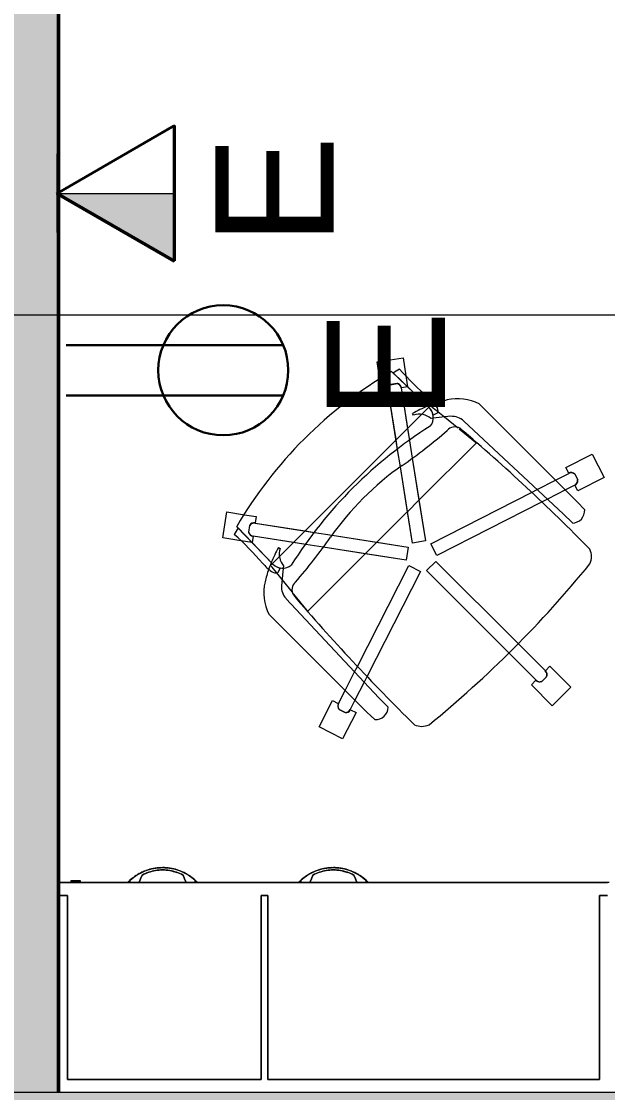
# Model space of a CAD drawing. Header units: inches. Extents: x 416 to 2283, y -56 to 1824.
# Drawn here: x 1671.6 to 1716.2, y 594 to 675.6 of the extents above; entities that cross this region are included whole.
import ezdxf

# ---------------------------------------------------------------- set-up
doc = ezdxf.new("R2010")
doc.units = ezdxf.units.IN
doc.header["$MEASUREMENT"] = 0
for name, color, linetype, lineweight in [('A-ANNO-NOTE', 131, 'Continuous', 13), ('A-AREA-IDEN', 2, 'Continuous', 9), ('A-WALL-PATT', 111, 'Continuous', 13), ('I-FURN', 30, 'Continuous', 9), ('I-FURN-PNLS', 30, 'Continuous', 9), ('I-WALL', 2, 'Continuous', 13), ('Orbis - Background_dwg', 8, 'Continuous', 9), ('Orbis_BB$0$A-Wall-Exst', 7, 'Continuous', 9)]:
    doc.layers.add(name, color=color, linetype=linetype, lineweight=lineweight)
doc.styles.add('Swis721 Lt BT', font='swissl.ttf', dxfattribs={"height": 9})

# ---------------------------------------------------------------- blocks, each defined once
blk = doc.blocks.new('Zira Wksta 11 - Type 3-V9-Level XX  POWER _ SIGNAL')
at = {"layer": 'I-FURN'}
for p, q in [((-48.625, -37.173), (-46.843, -36.265)), ((-48.625, -37.173), (-46.843, -36.265)), ((-46.843, -36.265), (-45.821, -38.27)), ((-46.843, -36.265), (-45.821, -38.27)), ((-47.603, -39.178), (-48.625, -37.173)), ((-47.603, -39.178), (-48.625, -37.173)), ((-52.451, -45.765), (-44.998, -38.312)), ((-46.658, -38.264), (-47.116, -38.498)), ((-46.658, -38.264), (-47.116, -38.498)), ((-47.105, -38.504), (-46.66, -38.277)), ((-47.105, -38.504), (-46.66, -38.277)), ((-45.821, -38.27), (-46.252, -38.49)), ((-45.821, -38.27), (-46.252, -38.49)), ((-44.998, -38.312), (-44.387, -37.742)), ((-47.173, -38.959), (-47.603, -39.178)), ((-47.173, -38.959), (-47.603, -39.178)), ((-46.645, -39.959), (-47.158, -38.951)), ((-46.645, -39.959), (-47.158, -38.951)), ((-46.267, -38.497), (-45.901, -39.215)), ((-46.267, -38.497), (-45.901, -39.215)), ((-43.38, -38.682), (-44.087, -39.389)), ((-32.47, -40.385), (-30.879, -38.794)), ((-32.47, -40.385), (-30.879, -38.794)), ((-30.879, -38.794), (-29.465, -40.208)), ((-30.879, -38.794), (-29.465, -40.208)), ((-44.087, -39.389), (-51.143, -46.943)), ((-45.93, -41.361), (-46.645, -39.959)), ((-45.93, -41.361), (-46.645, -39.959)), ((-45.901, -39.215), (-45.204, -40.584)), ((-45.901, -39.215), (-45.204, -40.584)), ((-45.204, -40.584), (-44.974, -41.035)), ((-45.204, -40.584), (-44.974, -41.035)), ((-34.216, -42.838), (-32.117, -40.738)), ((-34.216, -42.838), (-32.117, -40.738)), ((-32.129, -40.726), (-32.47, -40.385)), ((-32.129, -40.726), (-32.47, -40.385)), ((-31.675, -40.65), (-31.321, -41.004)), ((-31.675, -40.65), (-31.321, -41.004)), ((-31.309, -41.001), (-31.673, -40.638)), ((-31.309, -41.001), (-31.673, -40.638)), ((-29.465, -40.208), (-31.056, -41.799)), ((-29.465, -40.208), (-31.056, -41.799)), ((-45.711, -41.792), (-45.93, -41.361)), ((-45.711, -41.792), (-45.93, -41.361)), ((-44.974, -41.035), (-40.911, -49.009)), ((-44.974, -41.035), (-40.911, -49.009)), ((-31.41, -41.445), (-33.509, -43.545)), ((-31.41, -41.445), (-33.509, -43.545)), ((-31.056, -41.799), (-31.398, -41.457)), ((-31.056, -41.799), (-31.398, -41.457)), ((-41.802, -49.463), (-45.711, -41.792)), ((-41.802, -49.463), (-45.711, -41.792)), ((-40.459, -49.081), (-34.216, -42.838)), ((-40.459, -49.081), (-34.216, -42.838)), ((-33.509, -43.545), (-39.752, -49.788)), ((-33.509, -43.545), (-39.752, -49.788)), ((-50.553, -47.299), (-49.539, -46.046)), ((-49.539, -46.046), (-49.491, -45.987)), ((-49.488, -45.99), (-45.116, -50.363)), ((-51.506, -47.929), (-51.363, -49.278)), ((-51.454, -48.412), (-50.671, -47.444)), ((-50.671, -47.444), (-50.623, -47.384)), ((-51.86, -48.913), (-51.454, -48.412)), ((-51.77, -48.923), (-51.602, -49.285)), ((-54.91, -52.442), (-52.175, -49.592)), ((-52.175, -49.592), (-54.807, -52.334)), ((-52.323, -49.484), (-52.217, -49.353)), ((-52.241, -49.566), (-52.293, -49.514)), ((-52.21, -49.345), (-51.889, -48.948)), ((-51.645, -50.162), (-52.181, -49.627)), ((-51.363, -49.278), (-51.346, -49.436)), ((-40.911, -49.009), (-41.802, -49.463)), ((-40.911, -49.009), (-41.802, -49.463)), ((-39.752, -49.788), (-40.459, -49.081)), ((-39.752, -49.788), (-40.459, -49.081)), ((-50.579, -51.228), (-51.645, -50.162)), ((-48.322, -50.87), (-42.009, -49.871)), ((-48.322, -50.87), (-45.116, -50.363)), ((-45.116, -50.363), (-42.009, -49.871)), ((-45.116, -50.363), (-44.241, -51.237)), ((-42.009, -49.871), (-41.853, -50.858)), ((-42.009, -49.871), (-41.853, -50.858)), ((-40.134, -51.13), (-39.68, -50.239)), ((-40.134, -51.13), (-39.68, -50.239)), ((-39.68, -50.239), (-31.707, -54.302)), ((-39.68, -50.239), (-31.707, -54.302)), ((-55.962, -51.574), (-54.585, -51.356)), ((-55.962, -51.574), (-54.585, -51.356)), ((-54.585, -51.356), (-53.74, -51.222)), ((-54.585, -51.356), (-53.74, -51.222)), ((-53.74, -51.223), (-53.665, -51.699)), ((-53.74, -51.223), (-53.665, -51.699)), ((-53.662, -51.716), (-49.632, -51.078)), ((-53.662, -51.716), (-50.579, -51.228)), ((-51.598, -50.77), (-51.714, -50.851)), ((-50.579, -51.228), (-49.632, -51.078)), ((-49.727, -52.08), (-50.579, -51.228)), ((-49.632, -51.078), (-48.322, -50.87)), ((-49.632, -51.078), (-48.322, -50.87)), ((-41.853, -50.858), (-47.646, -51.776)), ((-44.241, -51.237), (-47.646, -51.776)), ((-41.853, -50.858), (-44.241, -51.237)), ((-44.205, -51.273), (-41.945, -53.534)), ((-42.447, -56.975), (-41.53, -51.182)), ((-41.908, -53.57), (-41.53, -51.182)), ((-40.542, -51.338), (-41.542, -57.651)), ((-41.53, -51.182), (-40.542, -51.338)), ((-41.53, -51.182), (-40.542, -51.338)), ((-40.542, -51.338), (-41.034, -54.444)), ((-32.463, -55.039), (-40.134, -51.13)), ((-32.463, -55.039), (-40.134, -51.13)), ((-55.65, -53.55), (-55.962, -51.574)), ((-55.65, -53.55), (-55.962, -51.574)), ((-54.004, -52.016), (-53.924, -52.524)), ((-54.004, -52.016), (-53.924, -52.524)), ((-53.915, -52.516), (-53.993, -52.022)), ((-53.915, -52.516), (-53.993, -52.022)), ((-48.985, -51.988), (-53.505, -52.704)), ((-49.727, -52.105), (-53.505, -52.704)), ((-48.985, -51.988), (-49.705, -52.102)), ((-42.806, -59.002), (-49.705, -52.102)), ((-47.646, -51.776), (-48.985, -51.988)), ((-47.646, -51.776), (-48.985, -51.988)), ((-53.503, -52.721), (-53.427, -53.198)), ((-53.503, -52.721), (-53.427, -53.198)), ((-30.06, -53.416), (-29.353, -52.709)), ((-54.321, -53.339), (-55.65, -53.55)), ((-54.321, -53.339), (-55.65, -53.55)), ((-53.427, -53.198), (-54.321, -53.339)), ((-53.427, -53.198), (-54.321, -53.339)), ((-42.447, -56.975), (-41.908, -53.57)), ((-41.908, -53.57), (-41.034, -54.444)), ((-37.614, -60.472), (-30.06, -53.416)), ((-28.414, -53.716), (-28.984, -54.327)), ((-41.034, -54.444), (-41.542, -57.651)), ((-41.034, -54.444), (-36.661, -58.817)), ((-28.984, -54.327), (-36.436, -61.78)), ((-31.707, -54.302), (-31.255, -54.532)), ((-31.707, -54.302), (-31.255, -54.532)), ((-31.255, -54.532), (-29.886, -55.23)), ((-31.255, -54.532), (-29.886, -55.23)), ((-16.173, -54.395), (-16, -54.395)), ((-16, -54.388), (-16.167, -54.388)), ((-16, -54.271), (-16, -54.217)), ((-16, -54.217), (-16, -54.261)), ((-16, -54.261), (-16, -54.363)), ((-16, -54.363), (-16, -54.271)), ((-16, -54.395), (-16, -54.363)), ((-16, -54.363), (-16, -54.388)), ((-16, -54.395), (-16, -55.083)), ((-16, -54.736), (-16, -54.395)), ((-32.033, -55.259), (-32.463, -55.039)), ((-32.033, -55.259), (-32.463, -55.039)), ((-30.63, -55.973), (-32.033, -55.259)), ((-30.63, -55.973), (-32.033, -55.259)), ((-29.886, -55.23), (-29.168, -55.596)), ((-29.886, -55.23), (-29.168, -55.596)), ((-29.161, -55.58), (-28.941, -55.15)), ((-29.161, -55.58), (-28.941, -55.15)), ((-28.941, -55.15), (-26.937, -56.172)), ((-28.941, -55.15), (-26.937, -56.172)), ((-16.562, -55.316), (-16.281, -55.2)), ((-16.281, -55.2), (-16, -55.083)), ((-16, -55.083), (-16, -54.739)), ((-29.622, -56.487), (-30.63, -55.973)), ((-29.622, -56.487), (-30.63, -55.973)), ((-28.948, -55.989), (-29.175, -56.434)), ((-28.948, -55.989), (-29.175, -56.434)), ((-29.169, -56.445), (-28.936, -55.987)), ((-29.169, -56.445), (-28.936, -55.987)), ((-26.937, -56.172), (-27.845, -57.954)), ((-26.937, -56.172), (-27.845, -57.954)), ((-42.659, -58.313), (-42.447, -56.975)), ((-42.659, -58.313), (-42.447, -56.975)), ((-29.849, -56.932), (-29.63, -56.502)), ((-29.849, -56.932), (-29.63, -56.502)), ((-27.845, -57.954), (-29.849, -56.932)), ((-27.845, -57.954), (-29.849, -56.932)), ((-41.542, -57.651), (-41.749, -58.961)), ((-41.542, -57.651), (-41.749, -58.961)), ((-43.375, -62.834), (-42.659, -58.313)), ((-42.773, -59.034), (-42.659, -58.313)), ((-16.281, -58.55), (-16.562, -58.434)), ((-16, -58.666), (-16.281, -58.55)), ((-16, -59.011), (-16, -58.666)), ((-16, -58.666), (-16, -59.355)), ((-43.375, -62.834), (-42.773, -59.034)), ((-41.899, -59.908), (-42.773, -59.034)), ((-41.749, -58.961), (-42.387, -62.991)), ((-41.749, -58.961), (-41.899, -59.908)), ((-36.717, -58.867), (-37.97, -59.882)), ((-36.658, -58.82), (-36.717, -58.867)), ((-16, -59.355), (-16.173, -59.355)), ((-16.167, -59.361), (-16, -59.361)), ((-16, -59.355), (-16, -59.014)), ((-16, -59.387), (-16, -59.355)), ((-16, -59.361), (-16, -59.386)), ((-16, -59.478), (-16, -59.386)), ((-16, -59.387), (-16, -59.488)), ((-16, -59.532), (-16, -59.478)), ((-16, -59.488), (-16, -59.532)), ((-41.899, -59.908), (-42.387, -62.991)), ((-40.833, -60.974), (-41.899, -59.908)), ((-38.115, -59.999), (-39.083, -60.783)), ((-38.056, -59.951), (-38.115, -59.999)), ((-41.523, -61.043), (-41.441, -60.927)), ((-40.298, -61.509), (-40.833, -60.974)), ((-40.107, -60.675), (-39.949, -60.691)), ((-39.956, -60.931), (-39.594, -61.099)), ((-39.949, -60.691), (-38.6, -60.834)), ((-39.083, -60.783), (-39.584, -61.189)), ((-40.263, -61.504), (-43.113, -64.239)), ((-43.006, -64.136), (-40.263, -61.504)), ((-40.185, -61.622), (-40.237, -61.57)), ((-40.024, -61.545), (-40.155, -61.652)), ((-39.62, -61.218), (-40.016, -61.539)), ((-44.011, -63.651), (-43.869, -62.756)), ((-44.011, -63.651), (-43.869, -62.756)), ((-43.869, -62.756), (-43.392, -62.832)), ((-43.869, -62.756), (-43.392, -62.832)), ((-43.195, -63.253), (-42.688, -63.333)), ((-43.195, -63.253), (-42.688, -63.333)), ((-42.693, -63.322), (-43.187, -63.244)), ((-42.693, -63.322), (-43.187, -63.244)), ((-42.371, -62.993), (-41.894, -63.069)), ((-42.371, -62.993), (-41.894, -63.069)), ((-41.894, -63.069), (-42.027, -63.913)), ((-41.894, -63.069), (-42.027, -63.913)), ((-44.221, -64.978), (-44.011, -63.651)), ((-44.221, -64.978), (-44.011, -63.651)), ((-42.027, -63.913), (-42.246, -65.291)), ((-42.027, -63.913), (-42.246, -65.291)), ((-42.246, -65.291), (-44.221, -64.978)), ((-42.246, -65.291), (-44.221, -64.978)), ((-16.173, -67.395), (-16.001, -67.395)), ((-16.173, -67.395), (-16.001, -67.395)), ((-16.001, -67.388), (-16.167, -67.388)), ((-16.001, -67.388), (-16.167, -67.388)), ((-16.001, -67.271), (-16.001, -67.217)), ((-16.001, -67.217), (-16.001, -67.261)), ((-16.001, -67.271), (-16.001, -67.217)), ((-16.001, -67.217), (-16.001, -67.261)), ((-16.001, -67.261), (-16.001, -67.363)), ((-16.001, -67.261), (-16.001, -67.363)), ((-16.001, -67.363), (-16.001, -67.271)), ((-16.001, -67.363), (-16.001, -67.271)), ((-16.001, -67.395), (-16.001, -67.363)), ((-16.001, -67.363), (-16.001, -67.388)), ((-16.001, -67.395), (-16.001, -67.363)), ((-16.001, -67.363), (-16.001, -67.388)), ((-16.001, -67.395), (-16.001, -68.083)), ((-16.001, -67.736), (-16.001, -67.395)), ((-16.001, -67.395), (-16.001, -68.083)), ((-16.001, -67.736), (-16.001, -67.395)), ((-16.562, -68.316), (-16.281, -68.2)), ((-16.562, -68.316), (-16.281, -68.2)), ((-16.281, -68.2), (-16.001, -68.083)), ((-16.281, -68.2), (-16.001, -68.083)), ((-16.001, -68.083), (-16.001, -67.739)), ((-16.001, -68.083), (-16.001, -67.739)), ((-16.281, -71.55), (-16.562, -71.434)), ((-16.281, -71.55), (-16.562, -71.434)), ((-16.001, -71.666), (-16.281, -71.55)), ((-16.001, -71.666), (-16.281, -71.55)), ((-16.001, -72.011), (-16.001, -71.666)), ((-16.001, -71.666), (-16.001, -72.355)), ((-16.001, -72.011), (-16.001, -71.666)), ((-16.001, -71.666), (-16.001, -72.355)), ((-16.001, -72.355), (-16.173, -72.355)), ((-16.001, -72.355), (-16.173, -72.355)), ((-16.167, -72.361), (-16.001, -72.361)), ((-16.167, -72.361), (-16.001, -72.361)), ((-16.001, -72.355), (-16.001, -72.014)), ((-16.001, -72.355), (-16.001, -72.014)), ((-16.001, -72.387), (-16.001, -72.355)), ((-16.001, -72.387), (-16.001, -72.355)), ((-16.001, -72.361), (-16.001, -72.386)), ((-16.001, -72.361), (-16.001, -72.386)), ((-16.001, -72.478), (-16.001, -72.386)), ((-16.001, -72.478), (-16.001, -72.386)), ((-16.001, -72.387), (-16.001, -72.488)), ((-16.001, -72.387), (-16.001, -72.488)), ((-16.001, -72.532), (-16.001, -72.478)), ((-16.001, -72.532), (-16.001, -72.478)), ((-16.001, -72.488), (-16.001, -72.532)), ((-16.001, -72.488), (-16.001, -72.532))]:
    blk.add_line(p, q, dxfattribs=at)
at = {"layer": 'I-FURN', "flags": 128}
for points in [[(-16, -55.083), (-16.281, -55.2), (-16.562, -55.316)], [(-16.562, -58.434), (-16.281, -58.55), (-16, -58.666)], [(-16.001, -68.083), (-16.281, -68.2), (-16.562, -68.316)], [(-16.001, -68.083), (-16.281, -68.2), (-16.562, -68.316)], [(-16.562, -71.434), (-16.281, -71.55), (-16.001, -71.666)], [(-16.562, -71.434), (-16.281, -71.55), (-16.001, -71.666)]]:
    blk.add_lwpolyline(points, dxfattribs=at)
at = {"layer": 'I-FURN'}
for centre, radius, start, end in [((66.18, -146.888), 153.519, 134.47495, 139.52132), ((-40.821, -38.534), 1.314, 65.04325, 114.95675), ((-93.906, -103.234), 84.963, 39.14745, 50.85255), ((-46.629, -38.682), 0.406, 40.47603, 94.38014), ((-46.629, -38.682), 0.406, 27, 94.38014), ((-46.617, -38.669), 0.407, 26.16515, 95.83485), ((-46.617, -38.669), 0.407, 26.16515, 95.83485), ((-44.335, -38.697), 0.956, 0.89014, 93.10986), ((-46.813, -38.769), 0.407, 138.16515, 207.83485), ((-46.813, -38.769), 0.407, 138.16515, 207.83485), ((-46.796, -38.767), 0.406, 139.61986, 207), ((-46.796, -38.767), 0.406, 153.09589, 193.52397), ((-46.796, -38.767), 0.406, 193.52397, 207), ((-46.796, -38.767), 0.406, 139.61986, 153.09589), ((-46.629, -38.682), 0.406, 27, 40.47603), ((-31.837, -41.01), 0.407, 66.16515, 135.83485), ((-31.837, -41.01), 0.407, 66.16515, 135.83485), ((-31.829, -41.026), 0.406, 67.61986, 135), ((-31.829, -41.026), 0.406, 121.52397, 135), ((-31.829, -41.026), 0.406, 81.09589, 121.52397), ((-31.829, -41.026), 0.406, 67.61986, 81.09589), ((-31.697, -41.158), 0.406, 315, 22.38014), ((-31.697, -41.158), 0.406, 315, 8.90411), ((-31.681, -41.166), 0.407, 314.16515, 23.83485), ((-31.681, -41.166), 0.407, 314.16515, 23.83485), ((-31.697, -41.158), 0.406, 8.90411, 22.38014), ((-49.208, -47.405), 3.634, 153.17893, 193.04781), ((-50.121, -47.878), 1.385, 137.80127, 182.10784), ((-49.938, -47.619), 0.763, 149.23375, 230.76625), ((-43.384, -46.055), 9.612, 193.04781, 198.99641), ((-51.903, -49.522), 0.613, 77.54268, 125.09358), ((-82.867, -76.187), 42.842, 34.97666, 40.76994), ((-73.459, -31.789), 27.198, 312.48818, 319.01435), ((-50.106, -52.08), 3.739, 125.09358, 139.01435), ((-43.384, -46.055), 9.612, 198.99641, 201.49061), ((-43.384, -46.055), 9.612, 201.63933, 202.07299), ((-43.384, -46.055), 9.612, 202.2631, 209.93341), ((-51.415, -50.322), 1.054, 50.95537, 136.17861), ((-51.415, -50.322), 1.054, 100.20015, 136.17861), ((-50.284, -50.344), 1.382, 140.08783, 167.4248), ((-22.132, -31.461), 33.832, 212.22846, 237.77154), ((-29.206, -50.15), 1.314, 335.04325, 24.95675), ((-50.284, -50.344), 1.382, 169.01874, 197.94966), ((-137.559, 56.851), 153.519, 310.47868, 315.52505), ((-26.208, -35.54), 33.165, 209.44776, 210.42343), ((-53.607, -52.102), 0.407, 98.16515, 167.83485), ((-53.607, -52.102), 0.407, 153.90091, 167.83485), ((-53.598, -52.117), 0.406, 99, 166.38014), ((-53.598, -52.117), 0.406, 99, 166.38014), ((-53.607, -52.102), 0.407, 126.03303, 153.90091), ((-53.607, -52.102), 0.407, 98.16515, 126.03303), ((-29.577, -38.906), 22.194, 214.97666, 235.02334), ((-26.518, -35.848), 32.885, 210.30403, 239.69254), ((-53.572, -52.32), 0.407, 210.16515, 279.83485), ((-53.572, -52.32), 0.407, 210.16515, 279.83485), ((-53.569, -52.303), 0.406, 211.61986, 252.04795), ((-53.569, -52.303), 0.406, 211.61986, 279), ((-53.569, -52.303), 0.406, 252.04795, 279), ((-29.368, -53.664), 0.956, 356.89014, 89.10986), ((-13.447, -56.875), 3.685, 137.02815, 137.70209), ((-13.447, -56.875), 3.685, 137.03772, 137.56624), ((-29.353, -55.958), 0.406, 36.04795, 63), ((-29.353, -55.958), 0.406, 355.61986, 63), ((-29.34, -55.946), 0.407, 22.03303, 63.83485), ((-29.34, -55.946), 0.407, 354.16515, 63.83485), ((-29.353, -55.958), 0.406, 14.80565, 36.04795), ((-29.34, -55.946), 0.407, 21.84024, 22.03303), ((-29.34, -55.946), 0.407, 354.16515, 21.84024), ((-29.353, -55.958), 0.406, 9.09589, 14.80565), ((-29.353, -55.958), 0.406, 355.61986, 9.09589), ((-66.858, -92.195), 42.842, 49.23006, 55.02334), ((-29.44, -56.142), 0.407, 242.16515, 311.83485), ((-29.44, -56.142), 0.407, 242.16515, 311.83485), ((-29.438, -56.125), 0.406, 243, 310.38014), ((-29.438, -56.125), 0.406, 243, 296.90411), ((-29.438, -56.125), 0.406, 296.90411, 310.38014), ((-13.447, -56.875), 3.685, 222.29631, 222.97025), ((-13.447, -56.875), 3.685, 222.43216, 222.96068), ((-40.993, -60.744), 1.054, 313.82139, 39.04463), ((-38.291, -59.267), 0.763, 219.23375, 300.76625), ((-36.726, -52.713), 9.612, 240.06659, 247.7369), ((-41.015, -59.612), 1.382, 252.05034, 280.98126), ((-41.015, -59.612), 1.382, 282.5752, 309.91217), ((-40.993, -60.744), 1.054, 313.82139, 349.79985), ((-40.193, -61.232), 0.613, 324.90642, 12.45732), ((-38.549, -59.45), 1.385, 267.89216, 312.19873), ((-36.726, -52.713), 9.612, 247.92701, 248.36067), ((-42.751, -59.434), 3.739, 310.98565, 324.90642), ((-36.726, -52.713), 9.612, 248.50939, 251.00359), ((-36.726, -52.713), 9.612, 251.00359, 256.95219), ((-38.076, -58.537), 3.634, 256.95219, 296.82107), ((-22.46, -82.788), 27.198, 130.98565, 137.51182), ((-42.991, -62.901), 0.407, 170.16515, 184.09909), ((-42.991, -62.901), 0.407, 170.16515, 239.83485), ((-42.991, -62.901), 0.407, 184.09909, 239.83485), ((-42.974, -62.898), 0.406, 171, 211.42808), ((-42.974, -62.898), 0.406, 171, 238.38014), ((-42.974, -62.898), 0.406, 211.42808, 238.38014), ((-42.789, -62.927), 0.406, 283.61986, 351), ((-42.789, -62.927), 0.406, 283.61986, 351), ((-42.773, -62.936), 0.407, 282.16515, 351.83485), ((-42.773, -62.936), 0.407, 282.16515, 337.90091), ((-42.773, -62.936), 0.407, 337.90091, 351.83485), ((-26.211, -35.537), 33.165, 239.57657, 240.55224), ((-13.447, -69.875), 3.685, 137.02815, 137.70209), ((-13.447, -69.875), 3.685, 137.02815, 137.70209), ((-13.447, -69.875), 3.685, 137.03772, 137.56624), ((-13.447, -69.875), 3.685, 137.03772, 137.56624), ((-13.447, -69.875), 3.685, 222.29631, 222.97025), ((-13.447, -69.875), 3.685, 222.29631, 222.97025), ((-13.447, -69.875), 3.685, 222.43216, 222.96068), ((-13.447, -69.875), 3.685, 222.43216, 222.96068)]:
    blk.add_arc(centre, radius, start, end, dxfattribs=at)
for points, knots in [([(-16.173, -59.355), (-16.325, -59.188), (-16.599, -58.825), (-16.903, -58.214), (-17.09, -57.556), (-17.175, -56.647), (-17.005, -55.739), (-16.599, -54.925), (-16.325, -54.562), (-16.173, -54.395)], [0, 0, 0, 0, 0.125, 0.25, 0.375, 0.5, 0.75, 0.875, 1, 1, 1, 1]), ([(-16, -54.217), (-16.001, -54.218), (-16.002, -54.219), (-16.005, -54.221), (-16.007, -54.224), (-16.01, -54.226), (-16.013, -54.229), (-16.016, -54.233), (-16.02, -54.236), (-16.024, -54.24), (-16.028, -54.244), (-16.032, -54.248), (-16.041, -54.257), (-16.049, -54.265), (-16.055, -54.271)], [0, 0, 0, 0, 0.125, 0.1875, 0.25, 0.3125, 0.375, 0.4375, 0.5, 0.5625, 0.625, 0.6875, 0.75, 1, 1, 1, 1]), ([(-16.045, -54.261), (-16.039, -54.255), (-16.031, -54.248), (-16.022, -54.238), (-16.016, -54.233), (-16.012, -54.229), (-16.009, -54.226), (-16.007, -54.224), (-16.005, -54.222), (-16.003, -54.22), (-16.001, -54.218), (-16.001, -54.218), (-16, -54.217)], [0, 0, 0, 0, 0.25, 0.375, 0.5, 0.5625, 0.625, 0.6875, 0.75, 0.8125, 0.875, 1, 1, 1, 1]), ([(-16.672, -55.092), (-16.728, -55.192), (-16.791, -55.32), (-16.846, -55.451), (-16.857, -55.477)], [0.15929421, 0.15929421, 0.15929421, 0.15929421, 0.22222222, 0.23760808, 0.23760808, 0.23760808, 0.23760808]), ([(-16.945, -55.715), (-16.973, -55.8), (-17.01, -55.926), (-17.04, -56.054), (-17.049, -56.095)], [0.28408999, 0.28408999, 0.28408999, 0.28408999, 0.33333333, 0.35626869, 0.35626869, 0.35626869, 0.35626869]), ([(-17.096, -56.357), (-17.106, -56.428), (-17.121, -56.556), (-17.127, -56.683), (-17.128, -56.739)], [0.40506916, 0.40506916, 0.40506916, 0.40506916, 0.44444444, 0.47528072, 0.47528072, 0.47528072, 0.47528072]), ([(-17.049, -57.655), (-17.04, -57.695), (-17.009, -57.823), (-16.976, -57.951), (-16.951, -58.038)], [0.6437238, 0.6437238, 0.6437238, 0.6437238, 0.66666667, 0.71588521, 0.71588521, 0.71588521, 0.71588521]), ([(-16.857, -58.273), (-16.808, -58.392), (-16.751, -58.524), (-16.678, -58.645), (-16.671, -58.656)], [0.76237976, 0.76237976, 0.76237976, 0.76237976, 0.83333333, 0.84063549, 0.84063549, 0.84063549, 0.84063549]), ([(-16.055, -59.478), (-16.049, -59.485), (-16.039, -59.494), (-16.029, -59.504), (-16.024, -59.51), (-16.02, -59.513), (-16.016, -59.517), (-16.013, -59.52), (-16.01, -59.523), (-16.007, -59.526), (-16.005, -59.528), (-16.002, -59.53), (-16.001, -59.532), (-16, -59.532)], [0, 0, 0, 0, 0.25, 0.375, 0.4375, 0.5, 0.5625, 0.625, 0.6875, 0.75, 0.8125, 0.875, 1, 1, 1, 1]), ([(-16, -59.532), (-16.001, -59.532), (-16.001, -59.531), (-16.003, -59.53), (-16.005, -59.528), (-16.007, -59.526), (-16.009, -59.524), (-16.012, -59.521), (-16.015, -59.518), (-16.018, -59.515), (-16.022, -59.512), (-16.025, -59.508), (-16.033, -59.501), (-16.04, -59.494), (-16.045, -59.488)], [0, 0, 0, 0, 0.125, 0.1875, 0.25, 0.3125, 0.375, 0.4375, 0.5, 0.5625, 0.625, 0.6875, 0.75, 1, 1, 1, 1]), ([(-16.173, -72.355), (-16.325, -72.188), (-16.599, -71.825), (-16.903, -71.214), (-17.09, -70.556), (-17.175, -69.647), (-17.005, -68.739), (-16.599, -67.925), (-16.325, -67.562), (-16.173, -67.395)], [0, 0, 0, 0, 0.125, 0.25, 0.375, 0.5, 0.75, 0.875, 1, 1, 1, 1]), ([(-16.173, -72.355), (-16.325, -72.188), (-16.599, -71.825), (-16.903, -71.214), (-17.09, -70.556), (-17.175, -69.647), (-17.005, -68.739), (-16.599, -67.925), (-16.325, -67.562), (-16.173, -67.395)], [0, 0, 0, 0, 0.125, 0.25, 0.375, 0.5, 0.75, 0.875, 1, 1, 1, 1]), ([(-16.001, -67.217), (-16.001, -67.218), (-16.002, -67.219), (-16.005, -67.221), (-16.007, -67.224), (-16.01, -67.226), (-16.013, -67.229), (-16.016, -67.233), (-16.02, -67.236), (-16.024, -67.24), (-16.028, -67.244), (-16.032, -67.248), (-16.041, -67.257), (-16.049, -67.265), (-16.055, -67.271)], [0, 0, 0, 0, 0.125, 0.1875, 0.25, 0.3125, 0.375, 0.4375, 0.5, 0.5625, 0.625, 0.6875, 0.75, 1, 1, 1, 1]), ([(-16.001, -67.217), (-16.001, -67.218), (-16.002, -67.219), (-16.005, -67.221), (-16.007, -67.224), (-16.01, -67.226), (-16.013, -67.229), (-16.016, -67.233), (-16.02, -67.236), (-16.024, -67.24), (-16.028, -67.244), (-16.032, -67.248), (-16.041, -67.257), (-16.049, -67.265), (-16.055, -67.271)], [0, 0, 0, 0, 0.125, 0.1875, 0.25, 0.3125, 0.375, 0.4375, 0.5, 0.5625, 0.625, 0.6875, 0.75, 1, 1, 1, 1]), ([(-16.045, -67.261), (-16.04, -67.255), (-16.032, -67.248), (-16.022, -67.238), (-16.016, -67.233), (-16.012, -67.229), (-16.01, -67.226), (-16.007, -67.224), (-16.005, -67.222), (-16.003, -67.22), (-16.002, -67.218), (-16.001, -67.218), (-16.001, -67.217)], [0, 0, 0, 0, 0.25, 0.375, 0.5, 0.5625, 0.625, 0.6875, 0.75, 0.8125, 0.875, 1, 1, 1, 1]), ([(-16.045, -67.261), (-16.04, -67.255), (-16.032, -67.248), (-16.022, -67.238), (-16.016, -67.233), (-16.012, -67.229), (-16.01, -67.226), (-16.007, -67.224), (-16.005, -67.222), (-16.003, -67.22), (-16.002, -67.218), (-16.001, -67.218), (-16.001, -67.217)], [0, 0, 0, 0, 0.25, 0.375, 0.5, 0.5625, 0.625, 0.6875, 0.75, 0.8125, 0.875, 1, 1, 1, 1]), ([(-16.562, -68.316), (-16.733, -68.633), (-16.97, -69.325), (-16.97, -70.322), (-16.794, -70.923), (-16.692, -71.162)], [0, 0, 0, 0, 0.3333333, 0.6666667, 0.9071358, 0.9071358, 0.9071358, 0.9071358]), ([(-16.672, -68.092), (-16.728, -68.192), (-16.791, -68.32), (-16.846, -68.451), (-16.857, -68.477)], [0.15929421, 0.15929421, 0.15929421, 0.15929421, 0.22222222, 0.23760808, 0.23760808, 0.23760808, 0.23760808]), ([(-16.672, -68.092), (-16.728, -68.192), (-16.791, -68.32), (-16.846, -68.451), (-16.857, -68.477)], [0.15929421, 0.15929421, 0.15929421, 0.15929421, 0.22222222, 0.23760808, 0.23760808, 0.23760808, 0.23760808]), ([(-16.945, -68.715), (-16.973, -68.8), (-17.01, -68.926), (-17.04, -69.054), (-17.049, -69.095)], [0.28408999, 0.28408999, 0.28408999, 0.28408999, 0.33333333, 0.35626869, 0.35626869, 0.35626869, 0.35626869]), ([(-16.945, -68.715), (-16.973, -68.8), (-17.01, -68.926), (-17.04, -69.054), (-17.049, -69.095)], [0.28408999, 0.28408999, 0.28408999, 0.28408999, 0.33333333, 0.35626869, 0.35626869, 0.35626869, 0.35626869]), ([(-17.096, -69.357), (-17.106, -69.428), (-17.121, -69.556), (-17.127, -69.683), (-17.128, -69.739)], [0.40506916, 0.40506916, 0.40506916, 0.40506916, 0.44444444, 0.47528072, 0.47528072, 0.47528072, 0.47528072]), ([(-17.096, -69.357), (-17.106, -69.428), (-17.121, -69.556), (-17.127, -69.683), (-17.128, -69.739)], [0.40506916, 0.40506916, 0.40506916, 0.40506916, 0.44444444, 0.47528072, 0.47528072, 0.47528072, 0.47528072]), ([(-17.049, -70.655), (-17.04, -70.695), (-17.01, -70.823), (-16.977, -70.951), (-16.951, -71.038)], [0.6437238, 0.6437238, 0.6437238, 0.6437238, 0.66666667, 0.71588521, 0.71588521, 0.71588521, 0.71588521]), ([(-17.049, -70.655), (-17.04, -70.695), (-17.01, -70.823), (-16.977, -70.951), (-16.951, -71.038)], [0.6437238, 0.6437238, 0.6437238, 0.6437238, 0.66666667, 0.71588521, 0.71588521, 0.71588521, 0.71588521]), ([(-16.857, -71.273), (-16.808, -71.392), (-16.751, -71.524), (-16.678, -71.645), (-16.671, -71.656)], [0.76237976, 0.76237976, 0.76237976, 0.76237976, 0.83333333, 0.84063549, 0.84063549, 0.84063549, 0.84063549]), ([(-16.857, -71.273), (-16.808, -71.392), (-16.751, -71.524), (-16.678, -71.645), (-16.671, -71.656)], [0.76237976, 0.76237976, 0.76237976, 0.76237976, 0.83333333, 0.84063549, 0.84063549, 0.84063549, 0.84063549]), ([(-16.056, -72.478), (-16.049, -72.485), (-16.04, -72.494), (-16.029, -72.504), (-16.024, -72.51), (-16.02, -72.513), (-16.016, -72.517), (-16.013, -72.52), (-16.01, -72.523), (-16.007, -72.526), (-16.005, -72.528), (-16.002, -72.53), (-16.001, -72.532), (-16.001, -72.532)], [0, 0, 0, 0, 0.25, 0.375, 0.4375, 0.5, 0.5625, 0.625, 0.6875, 0.75, 0.8125, 0.875, 1, 1, 1, 1]), ([(-16.056, -72.478), (-16.049, -72.485), (-16.04, -72.494), (-16.029, -72.504), (-16.024, -72.51), (-16.02, -72.513), (-16.016, -72.517), (-16.013, -72.52), (-16.01, -72.523), (-16.007, -72.526), (-16.005, -72.528), (-16.002, -72.53), (-16.001, -72.532), (-16.001, -72.532)], [0, 0, 0, 0, 0.25, 0.375, 0.4375, 0.5, 0.5625, 0.625, 0.6875, 0.75, 0.8125, 0.875, 1, 1, 1, 1]), ([(-16.001, -72.532), (-16.001, -72.532), (-16.002, -72.531), (-16.003, -72.53), (-16.005, -72.528), (-16.007, -72.526), (-16.01, -72.524), (-16.012, -72.521), (-16.015, -72.518), (-16.019, -72.515), (-16.022, -72.512), (-16.026, -72.508), (-16.033, -72.501), (-16.04, -72.494), (-16.045, -72.488)], [0, 0, 0, 0, 0.125, 0.1875, 0.25, 0.3125, 0.375, 0.4375, 0.5, 0.5625, 0.625, 0.6875, 0.75, 1, 1, 1, 1]), ([(-16.001, -72.532), (-16.001, -72.532), (-16.002, -72.531), (-16.003, -72.53), (-16.005, -72.528), (-16.007, -72.526), (-16.01, -72.524), (-16.012, -72.521), (-16.015, -72.518), (-16.019, -72.515), (-16.022, -72.512), (-16.026, -72.508), (-16.033, -72.501), (-16.04, -72.494), (-16.045, -72.488)], [0, 0, 0, 0, 0.125, 0.1875, 0.25, 0.3125, 0.375, 0.4375, 0.5, 0.5625, 0.625, 0.6875, 0.75, 1, 1, 1, 1])]:
    blk.add_open_spline(points, degree=3, knots=knots, dxfattribs=at)
for points in [[(-16.167, -54.388), (-16.303, -54.537), (-16.427, -54.697), (-16.537, -54.866)], [(-16.144, -54.363), (-16.132, -54.351), (-16.11, -54.327), (-16.077, -54.293), (-16.056, -54.272), (-16.045, -54.261)], [(-16.055, -54.271), (-16.07, -54.286), (-16.099, -54.316), (-16.129, -54.347), (-16.144, -54.363)], [(-16.562, -55.316), (-16.733, -55.633), (-16.97, -56.325), (-16.97, -57.424), (-16.733, -58.116), (-16.562, -58.434)], [(-16.778, -55.811), (-16.72, -55.64), (-16.647, -55.475), (-16.562, -55.316)], [(-16.586, -54.944), (-16.616, -54.992), (-16.645, -55.042), (-16.672, -55.092)], [(-17.076, -56.231), (-17.083, -56.273), (-17.09, -56.315), (-17.096, -56.357)], [(-17.049, -56.095), (-17.057, -56.131), (-17.064, -56.168), (-17.071, -56.204)], [(-16.895, -55.572), (-16.912, -55.619), (-16.929, -55.667), (-16.945, -55.715)], [(-16.91, -56.336), (-16.881, -56.157), (-16.823, -55.988), (-16.758, -55.82)], [(-16.857, -55.477), (-16.867, -55.502), (-16.878, -55.528), (-16.887, -55.554)], [(-17.13, -56.739), (-17.133, -56.83), (-17.132, -56.919), (-17.127, -57.009)], [(-17.13, -57.01), (-17.125, -57.138), (-17.112, -57.264), (-17.093, -57.391)], [(-16.91, -57.414), (-16.94, -57.236), (-16.966, -57.053), (-16.971, -56.871)], [(-16.955, -56.875), (-16.955, -56.694), (-16.949, -56.51), (-16.91, -56.336)], [(-17.096, -57.392), (-17.09, -57.434), (-17.083, -57.476), (-17.075, -57.518)], [(-17.071, -57.545), (-17.064, -57.582), (-17.057, -57.618), (-17.049, -57.654)], [(-16.778, -57.938), (-16.836, -57.768), (-16.876, -57.593), (-16.91, -57.414)], [(-16.945, -58.035), (-16.929, -58.082), (-16.913, -58.13), (-16.897, -58.178)], [(-16.888, -58.196), (-16.878, -58.221), (-16.868, -58.247), (-16.858, -58.273)], [(-16.562, -58.434), (-16.647, -58.275), (-16.72, -58.109), (-16.778, -57.938)], [(-16.673, -58.657), (-16.645, -58.707), (-16.614, -58.755), (-16.582, -58.802)], [(-16.537, -58.883), (-16.427, -59.052), (-16.303, -59.212), (-16.167, -59.361)], [(-16.144, -59.386), (-16.129, -59.402), (-16.099, -59.434), (-16.07, -59.464), (-16.055, -59.478)], [(-16.045, -59.488), (-16.056, -59.478), (-16.077, -59.457), (-16.11, -59.422), (-16.133, -59.399), (-16.144, -59.387)], [(-16.167, -67.388), (-16.303, -67.537), (-16.427, -67.697), (-16.537, -67.866)], [(-16.167, -67.388), (-16.303, -67.537), (-16.427, -67.697), (-16.537, -67.866)], [(-16.144, -67.363), (-16.133, -67.351), (-16.11, -67.327), (-16.077, -67.293), (-16.056, -67.272), (-16.045, -67.261)], [(-16.144, -67.363), (-16.133, -67.351), (-16.11, -67.327), (-16.077, -67.293), (-16.056, -67.272), (-16.045, -67.261)], [(-16.055, -67.271), (-16.07, -67.286), (-16.099, -67.316), (-16.129, -67.347), (-16.144, -67.363)], [(-16.055, -67.271), (-16.07, -67.286), (-16.099, -67.316), (-16.129, -67.347), (-16.144, -67.363)], [(-16.562, -68.316), (-16.733, -68.633), (-16.97, -69.325), (-16.97, -70.424), (-16.733, -71.116), (-16.562, -71.434)], [(-16.857, -68.477), (-16.868, -68.502), (-16.878, -68.528), (-16.888, -68.554)], [(-16.857, -68.477), (-16.868, -68.502), (-16.878, -68.528), (-16.888, -68.554)], [(-16.778, -68.811), (-16.72, -68.64), (-16.647, -68.475), (-16.562, -68.316)], [(-16.778, -68.811), (-16.72, -68.64), (-16.647, -68.475), (-16.562, -68.316)], [(-16.586, -67.944), (-16.616, -67.992), (-16.645, -68.042), (-16.672, -68.092)], [(-16.586, -67.944), (-16.616, -67.992), (-16.645, -68.042), (-16.672, -68.092)], [(-17.076, -69.231), (-17.083, -69.273), (-17.09, -69.315), (-17.096, -69.357)], [(-17.076, -69.231), (-17.083, -69.273), (-17.09, -69.315), (-17.096, -69.357)], [(-17.049, -69.095), (-17.057, -69.131), (-17.064, -69.168), (-17.071, -69.204)], [(-17.049, -69.095), (-17.057, -69.131), (-17.064, -69.168), (-17.071, -69.204)], [(-16.955, -69.875), (-16.955, -69.694), (-16.95, -69.51), (-16.911, -69.336)], [(-16.955, -69.875), (-16.955, -69.694), (-16.95, -69.51), (-16.911, -69.336)], [(-16.895, -68.572), (-16.913, -68.619), (-16.929, -68.667), (-16.945, -68.715)], [(-16.895, -68.572), (-16.913, -68.619), (-16.929, -68.667), (-16.945, -68.715)], [(-16.911, -69.336), (-16.881, -69.157), (-16.823, -68.988), (-16.758, -68.82)], [(-16.911, -69.336), (-16.881, -69.157), (-16.823, -68.988), (-16.758, -68.82)], [(-17.13, -69.739), (-17.133, -69.83), (-17.132, -69.919), (-17.128, -70.009)], [(-17.13, -69.739), (-17.133, -69.83), (-17.132, -69.919), (-17.128, -70.009)], [(-17.13, -70.01), (-17.125, -70.138), (-17.112, -70.264), (-17.093, -70.391)], [(-17.13, -70.01), (-17.125, -70.138), (-17.112, -70.264), (-17.093, -70.391)], [(-16.911, -70.414), (-16.94, -70.236), (-16.966, -70.053), (-16.971, -69.871)], [(-16.911, -70.414), (-16.94, -70.236), (-16.966, -70.053), (-16.971, -69.871)], [(-17.096, -70.392), (-17.09, -70.434), (-17.083, -70.476), (-17.075, -70.518)], [(-17.096, -70.392), (-17.09, -70.434), (-17.083, -70.476), (-17.075, -70.518)], [(-17.071, -70.545), (-17.064, -70.582), (-17.057, -70.618), (-17.049, -70.654)], [(-17.071, -70.545), (-17.064, -70.582), (-17.057, -70.618), (-17.049, -70.654)], [(-16.778, -70.938), (-16.837, -70.768), (-16.876, -70.593), (-16.911, -70.414)], [(-16.778, -70.938), (-16.837, -70.768), (-16.876, -70.593), (-16.911, -70.414)], [(-16.692, -71.162), (-16.724, -71.089), (-16.751, -71.014), (-16.776, -70.939)], [(-16.692, -71.162), (-16.724, -71.089), (-16.751, -71.014), (-16.776, -70.939)], [(-16.945, -71.035), (-16.931, -71.077), (-16.917, -71.12), (-16.902, -71.162)], [(-16.945, -71.035), (-16.931, -71.077), (-16.917, -71.12), (-16.902, -71.162)], [(-16.888, -71.196), (-16.878, -71.221), (-16.868, -71.247), (-16.858, -71.273)], [(-16.888, -71.196), (-16.878, -71.221), (-16.868, -71.247), (-16.858, -71.273)], [(-16.68, -71.191), (-16.644, -71.273), (-16.605, -71.354), (-16.562, -71.434)], [(-16.562, -71.434), (-16.605, -71.354), (-16.644, -71.273), (-16.68, -71.191)], [(-16.562, -71.434), (-16.605, -71.354), (-16.644, -71.273), (-16.68, -71.191)], [(-16.673, -71.657), (-16.645, -71.707), (-16.615, -71.755), (-16.582, -71.802)], [(-16.673, -71.657), (-16.645, -71.707), (-16.615, -71.755), (-16.582, -71.802)], [(-16.537, -71.883), (-16.427, -72.052), (-16.303, -72.212), (-16.167, -72.361)], [(-16.537, -71.883), (-16.427, -72.052), (-16.303, -72.212), (-16.167, -72.361)], [(-16.144, -72.386), (-16.129, -72.402), (-16.099, -72.434), (-16.07, -72.464), (-16.056, -72.478)], [(-16.144, -72.386), (-16.129, -72.402), (-16.099, -72.434), (-16.07, -72.464), (-16.056, -72.478)], [(-16.045, -72.488), (-16.056, -72.478), (-16.077, -72.457), (-16.111, -72.422), (-16.133, -72.399), (-16.144, -72.387)], [(-16.045, -72.488), (-16.056, -72.478), (-16.077, -72.457), (-16.111, -72.422), (-16.133, -72.399), (-16.144, -72.387)]]:
    blk.add_open_spline(points, degree=3, dxfattribs=at)
at = {"layer": 'I-FURN-PNLS'}
for p, q in [((-16, -35.875), (-16, -36)), ((-16, -36), (-16.001, -77.875)), ((-16, -36), (-16.001, -77.875)), ((-16.001, -77.875), (-16, -36)), ((-15, -36), (-15, -36.625)), ((-15, -36.625), (-15, -36)), ((-15, -36.625), (-1, -36.625)), ((-1, -36.625), (-15, -36.625)), ((-1, -36.625), (-1, -61.875)), ((-1, -61.875), (-1, -36.625)), ((-1, -61.875), (-15, -61.875)), ((-15, -61.875), (-15, -62.375)), ((-15, -62.375), (-15, -61.875)), ((-15, -61.875), (-1, -61.875)), ((-15, -62.375), (-1, -62.375)), ((-1, -62.375), (-15, -62.375)), ((-1, -62.375), (-1.001, -77.125)), ((-1.001, -77.125), (-1, -62.375)), ((-16.001, -76.125), (-16.126, -76.125)), ((-16.126, -76.875), (-16.126, -76.125)), ((-16.126, -76.125), (-16.126, -76.235)), ((-16.126, -76.235), (-16.126, -76.765)), ((-16.001, -76.235), (-16.001, -76.125)), ((-16.001, -76.125), (-16.001, -76.875)), ((-16.001, -76.765), (-16.001, -76.235)), ((-16.126, -76.765), (-16.126, -76.875)), ((-16.126, -76.875), (-16.001, -76.875)), ((-16.001, -76.875), (-16.001, -76.765)), ((-1.001, -77.125), (-15.001, -77.125)), ((-15.001, -77.125), (-15.001, -77.875)), ((-15.001, -77.875), (-15.001, -77.125)), ((-15.001, -77.125), (-1.001, -77.125)), ((-16.001, -77.875), (-0.001, -77.875)), ((-16.001, -77.875), (-0.001, -77.875)), ((-0.001, -77.875), (-16.001, -77.875)), ((-15.001, -77.875), (-0.001, -77.875)), ((-0.001, -77.875), (-15.001, -77.875))]:
    blk.add_line(p, q, dxfattribs=at)
blk = doc.blocks.new('Orbis - Background_dwg_Orbis_BB-7347761-Level XX  POWER _ SIGNAL')
at = {"layer": 'Orbis_BB$0$A-Wall-Exst'}
h = blk.add_hatch(color=256, dxfattribs=at)
h.paths.add_polyline_path([(12382.662, 1399.916), (12382.662, 1400.916), (12382.662, 1415.916), (12382.599, 1415.916), (12382.599, 1399.916)], flags=0)
h.paths.add_polyline_path([(11876.162, 1399.916), (11882.912, 1399.916), (11882.912, 1402.916), (11888.162, 1402.916), (11888.162, 1443.916), (11873.162, 1443.916), (11873.162, 1428.916), (11876.162, 1428.916), (11876.162, 1400.91)], flags=0)
h.paths.add_polyline_path([(11986.162, 1404.916), (11991.412, 1404.916), (11991.412, 1626.916), (12056.662, 1626.916), (12056.662, 1631.916), (11985.662, 1631.916), (11985.662, 1651.916), (11980.412, 1651.916), (11980.412, 1626.666), (11986.162, 1626.666), (11986.162, 1411.133)], flags=0)
h.paths.add_polyline_path([(12125.141, 1404.916), (12205.912, 1404.916), (12205.912, 1512.91), (12097.412, 1512.91), (12097.412, 1404.916), (12102.662, 1404.916)], flags=0)
h.paths.add_polyline_path([(12377.724, 1404.916), (12377.724, 1703.292), (12382.599, 1703.292), (12382.599, 1691.416), (12382.662, 1691.416), (12382.662, 1757.916), (12261.662, 1757.916), (12261.662, 1752.916), (12377.662, 1752.916), (12377.662, 1404.916)], flags=0)
h.paths.add_polyline_path([(12102.662, 1405.166), (12102.662, 1507.66), (12200.662, 1507.66), (12200.662, 1405.166), (12125.141, 1405.166)], flags=0)
h.paths.add_polyline_path([(11918.162, 1411.66), (11956.162, 1411.66), (11956.162, 1416.91), (11918.162, 1416.91)], flags=0)
h.paths.add_polyline_path([(12382.662, 1415.916), (12382.662, 1516.416), (12382.599, 1516.416), (12382.599, 1415.916)], flags=0)
h.paths.add_polyline_path([(11882.912, 1489.916), (11888.162, 1489.916), (11888.162, 1547.916), (11873.162, 1547.916), (11873.162, 1532.916), (11876.162, 1532.916), (11876.162, 1523.916), (11873.162, 1523.916), (11873.162, 1511.916), (11876.162, 1511.916), (11876.162, 1489.916), (11881.215, 1489.916)], flags=0)
h.paths.add_polyline_path([(12382.662, 1639.416), (12382.662, 1640.416), (12382.599, 1640.416), (12382.599, 1639.416)], flags=0)
h.paths.add_polyline_path([(12382.599, 1519.416), (12382.662, 1519.416), (12382.662, 1639.416), (12382.599, 1639.416), (12382.599, 1560.385)], flags=0)
h.paths.add_polyline_path([(12125.141, 1536.666), (12200.662, 1536.666), (12200.662, 1542.91), (12204.662, 1542.91), (12204.662, 1722.91), (12200.662, 1722.91), (12200.662, 1752.916), (12221.662, 1752.916), (12221.662, 1757.916), (12196.662, 1757.916), (12196.662, 1751.916), (12198.662, 1751.916), (12198.662, 1541.916), (12104.662, 1541.916), (12104.662, 1751.916), (12156.662, 1751.916), (12156.662, 1757.916), (12085.662, 1757.916), (12085.662, 1719.925), (12098.662, 1719.925), (12098.662, 1631.916), (12096.662, 1631.916), (12096.662, 1626.916), (12098.662, 1626.916), (12098.662, 1542.91), (12102.662, 1542.91), (12102.662, 1536.666), (12104.662, 1536.666)], flags=0)
h.paths.add_polyline_path([(11879.254, 1593.916), (11888.162, 1593.916), (11888.162, 1651.916), (11873.162, 1651.916), (11873.162, 1636.916), (11876.162, 1636.916), (11876.162, 1627.916), (11873.162, 1627.916), (11873.162, 1615.916), (11876.162, 1615.916), (11876.162, 1593.916)], flags=0)
h.paths.add_polyline_path([(12382.599, 1643.416), (12382.662, 1643.442), (12382.662, 1684.416), (12382.599, 1684.416), (12382.599, 1643.442)], flags=0)
h.paths.add_polyline_path([(11888.162, 1697.916), (11888.162, 1756.91), (11918.162, 1756.91), (11918.162, 1754.916), (11956.162, 1754.916), (11956.162, 1756.91), (11986.162, 1756.91), (11986.162, 1754.916), (11995.662, 1754.916), (11995.662, 1722.925), (11985.662, 1722.925), (11985.662, 1740.91), (11980.412, 1740.91), (11980.412, 1697.916), (11985.662, 1697.916), (11985.662, 1719.925), (11998.662, 1719.925), (11998.662, 1757.916), (11876.162, 1757.916), (11876.162, 1733.916), (11873.162, 1733.916), (11873.162, 1721.916), (11876.162, 1721.916), (11876.162, 1697.916), (11882.912, 1697.916)], flags=0)
h.paths.add_polyline_path([(12088.714, 1722.91), (12088.662, 1722.925), (12088.662, 1754.916), (12102.662, 1754.916), (12102.641, 1722.91), (12098.662, 1722.91)], flags=0)
h.paths.add_polyline_path([(11956.162, 1740.916), (11956.162, 1746.166), (11918.162, 1746.166), (11918.162, 1740.916)], flags=0)
at = {"layer": 'Orbis_BB$0$A-Wall-Exst', "color": 50, "lineweight": 50}
for p, q in [((12382.662, 1415.916), (12382.662, 1516.418)), ((12382.662, 1414.916), (12382.662, 1415.916)), ((12382.662, 1399.92), (12382.662, 1414.916))]:
    blk.add_line(p, q, dxfattribs=at)
blk = doc.blocks.new('Orbis - Background_dwg-7329766-Level XX  POWER _ SIGNAL')
blk.add_blockref('Orbis - Background_dwg_Orbis_BB-7347761-Level XX  POWER _ SIGNAL', (-10708.292, -805.937))

msp = doc.modelspace()

# ---------------------------------------------------------------- hatches: boundary and pattern name
at = {"layer": 'A-ANNO-NOTE', "lineweight": 9}
msp.add_hatch(color=256, dxfattribs=at).paths.add_polyline_path([(1683.172, 657.283), (1683.172, 662.44), (1674.24, 662.44)], flags=0)
at = {"layer": 'A-WALL-PATT', "lineweight": 9}
for points in [[(1674.308, 593.98), (1674.308, 897.356), (1669.433, 897.356), (1669.433, 593.98)], [(1674.308, 589.98), (1799.088, 589.98), (1799.088, 593.98), (1650.795, 593.98), (1650.795, 589.98), (1669.433, 589.98)]]:
    msp.add_hatch(color=7, dxfattribs=at).paths.add_polyline_path(points, flags=0)

# ---------------------------------------------------------------- linework, layer by layer
at = {"layer": 'A-ANNO-NOTE', "lineweight": 30}
for p, q in [((1674.24, 662.44), (1683.172, 667.598)), ((1674.308, 662.48), (1683.24, 667.637)), ((1683.172, 667.598), (1683.172, 657.283)), ((1683.24, 667.637), (1683.24, 657.323)), ((1674.308, 659.48), (1674.308, 665.48)), ((1674.24, 662.44), (1683.172, 657.283)), ((1674.308, 662.48), (1683.24, 657.323)), ((1674.961, 650.904), (1691.487, 650.904)), ((1674.961, 650.904), (1691.487, 650.904)), ((1674.961, 647.071), (1691.487, 647.071))]:
    msp.add_line(p, q, dxfattribs=at)
at = {"layer": 'A-ANNO-NOTE', "lineweight": 9}
for p, q in [((1674.24, 662.44), (1683.172, 657.283)), ((1683.172, 662.44), (1674.24, 662.44)), ((1683.172, 657.283), (1683.172, 662.44))]:
    msp.add_line(p, q, dxfattribs=at)
at = {"layer": 'A-ANNO-NOTE', "lineweight": 30}
msp.add_circle((1686.923, 648.987), 4.95, dxfattribs=at)
at = {"layer": 'A-AREA-IDEN'}
msp.add_line((1736.03, 653.199), (1592.624, 653.199), dxfattribs=at)
at = {"layer": 'I-WALL', "color": 8, "lineweight": 20}
for p, q in [((1674.308, 593.98), (1674.308, 710.48)), ((1796.088, 593.98), (1650.795, 593.98))]:
    msp.add_line(p, q, dxfattribs=at)

# ---------------------------------------------------------------- block references
at = {"layer": 'I-FURN', "rotation": 270.0000000000003}
msp.add_blockref('Zira Wksta 11 - Type 3-V9-Level XX  POWER _ SIGNAL', (1752.183, 593.979), dxfattribs=at)
at = {"layer": 'Orbis - Background_dwg', "color": 7}
msp.add_blockref('Orbis - Background_dwg-7329766-Level XX  POWER _ SIGNAL', (0, 0), dxfattribs=at)

# ---------------------------------------------------------------- texts
at = {"layer": 'A-ANNO-NOTE', "lineweight": 9, "char_height": 9, "width": 9.393, "attachment_point": 1, "rotation": 90, "style": 'Swis721 Lt BT'}
for insert in [(1686.332, 658.474), (1694.796, 645.155)]:
    msp.add_mtext('E', dxfattribs=dict(at, insert=insert))

doc.saveas('drawing.dxf')
